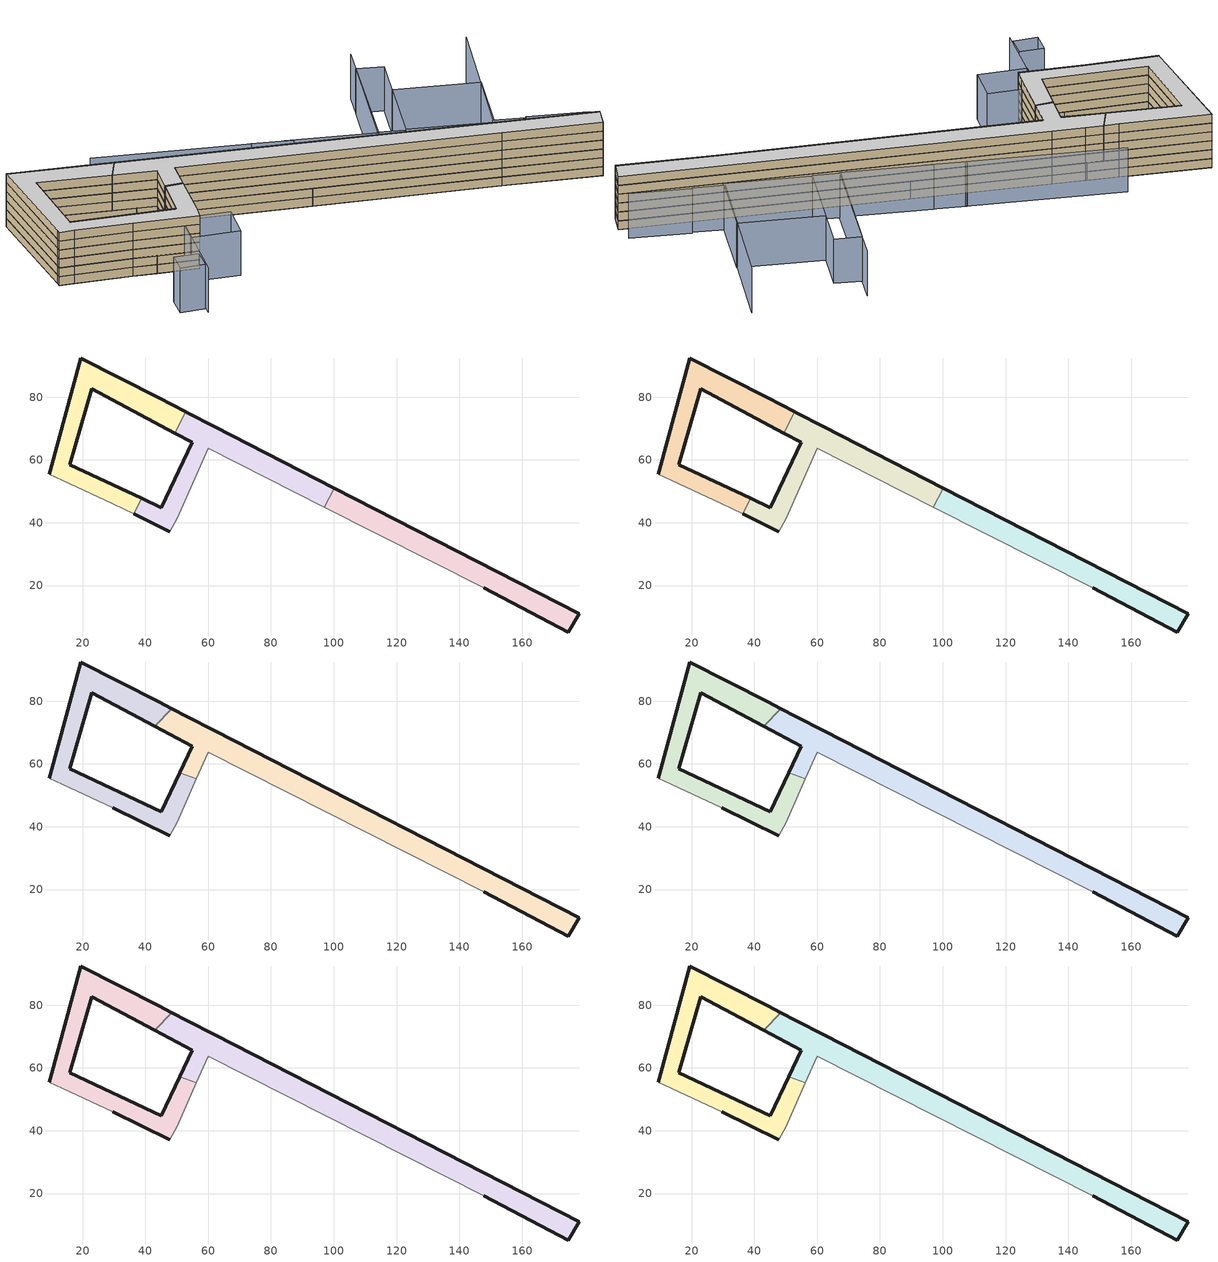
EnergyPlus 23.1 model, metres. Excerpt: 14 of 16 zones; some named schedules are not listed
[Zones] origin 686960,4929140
3b137a58e6341a56_F0_dwelling_0
 floor ground (EU_floor_Construction): 174.68,5.21 178.19,10.96 100.11,51.07 97.01,45.03 147.74,19.35 z0
 wall outside (EU_wall_Construction): 100.11,51.07 178.19,10.96 174.68,5.21 147.74,19.35 z0:3
 wall adiabatic (EU_wall_Construction): 147.74,19.35 97.01,45.03 z0:3
 wall to 3b137a58e6341a56_F0_dwelling_1 (EU_wall_Construction): 97.01,45.03 100.11,51.07 z0:3
3b137a58e6341a56_F0_dwelling_1
 floor ground (EU_floor_Construction): 97.01,45.03 100.11,51.07 62.15,70.56 53.32,75.07 52.89,75.29 49.44,68.56 54.95,65.63 45.1,44.83 38.78,47.78 36.26,42.86 47.81,37.13 50.1,41.49 60,63.75 z0
 wall outside (EU_wall_Construction): 47.81,37.13 36.26,42.86 / 38.78,47.78 45.1,44.83 54.95,65.63 49.44,68.56 / 52.89,75.29 53.32,75.07 62.15,70.56 100.11,51.07 z0:3
 wall adiabatic (EU_wall_Construction): 97.01,45.03 60,63.75 50.1,41.49 47.81,37.13 z0:3
 wall to 3b137a58e6341a56_F0_dwelling_2 (EU_wall_Construction): 36.26,42.86 38.78,47.78 / 49.44,68.56 52.89,75.29 z0:3
3b137a58e6341a56_F0_dwelling_2
 floor ground (EU_floor_Construction): 38.78,47.78 15.91,58.45 22.88,82.64 49.44,68.56 52.89,75.29 44.24,79.77 19.46,92.48 9.71,56.57 9.41,55.42 13.56,53.58 29.66,46.13 36.26,42.86 z0
 wall outside (EU_wall_Construction): 49.44,68.56 22.88,82.64 15.91,58.45 38.78,47.78 / 9.41,55.42 9.71,56.57 19.46,92.48 44.24,79.77 52.89,75.29 z0:3
 wall adiabatic (EU_wall_Construction): 36.26,42.86 29.66,46.13 13.56,53.58 9.41,55.42 z0:3
3b137a58e6341a56_F1_dwelling_0
 floor to 3b137a58e6341a56_F0_dwelling_0 (EU_floor_Construction): 174.68,5.21 178.19,10.96 100.11,51.07 97.01,45.03 147.74,19.35 z3
 wall outside (EU_wall_Construction): 100.11,51.07 178.19,10.96 174.68,5.21 147.74,19.35 z3:6
 wall adiabatic (EU_wall_Construction): 147.74,19.35 97.01,45.03 z3:6
 wall to 3b137a58e6341a56_F1_dwelling_1 (EU_wall_Construction): 97.01,45.03 100.11,51.07 z3:6
3b137a58e6341a56_F1_dwelling_1
 floor to 3b137a58e6341a56_F0_dwelling_1 (EU_floor_Construction): 97.01,45.03 100.11,51.07 62.15,70.56 53.32,75.07 52.89,75.29 49.44,68.56 54.95,65.63 45.1,44.83 38.78,47.78 36.26,42.86 47.81,37.13 50.1,41.49 60,63.75 z3
 wall outside (EU_wall_Construction): 47.81,37.13 36.26,42.86 / 38.78,47.78 45.1,44.83 54.95,65.63 49.44,68.56 / 52.89,75.29 53.32,75.07 62.15,70.56 100.11,51.07 z3:6
 wall adiabatic (EU_wall_Construction): 97.01,45.03 60,63.75 50.1,41.49 47.81,37.13 z3:6
 wall to 3b137a58e6341a56_F1_dwelling_2 (EU_wall_Construction): 36.26,42.86 38.78,47.78 / 49.44,68.56 52.89,75.29 z3:6
3b137a58e6341a56_F1_dwelling_2
 floor to 3b137a58e6341a56_F0_dwelling_2 (EU_floor_Construction): 38.78,47.78 15.91,58.45 22.88,82.64 49.44,68.56 52.89,75.29 44.24,79.77 19.46,92.48 9.71,56.57 9.41,55.42 13.56,53.58 29.66,46.13 36.26,42.86 z3
 wall outside (EU_wall_Construction): 49.44,68.56 22.88,82.64 15.91,58.45 38.78,47.78 / 9.41,55.42 9.71,56.57 19.46,92.48 44.24,79.77 52.89,75.29 z3:6
 wall adiabatic (EU_wall_Construction): 36.26,42.86 29.66,46.13 13.56,53.58 9.41,55.42 z3:6
3b137a58e6341a56_F2_dwelling_0
 floor to 3b137a58e6341a56_F1_dwelling_1 (EU_floor_Construction): 50.1,41.49 56.27,55.36 50.99,57.27 45.1,44.83 38.78,47.78 36.26,42.86 47.81,37.13 z6
 floor to 3b137a58e6341a56_F1_dwelling_2 (EU_floor_Construction): 38.78,47.78 15.91,58.45 22.88,82.64 42.99,71.97 48.39,77.62 44.24,79.77 19.46,92.48 9.71,56.57 9.41,55.42 13.56,53.58 29.66,46.13 36.26,42.86 z6
 wall outside (EU_wall_Construction): 42.99,71.97 22.88,82.64 15.91,58.45 45.1,44.83 50.99,57.27 / 47.81,37.13 29.66,46.13 / 9.41,55.42 9.71,56.57 19.46,92.48 44.24,79.77 48.39,77.62 z6:9
 wall adiabatic (EU_wall_Construction): 56.27,55.36 50.1,41.49 47.81,37.13 / 29.66,46.13 13.56,53.58 9.41,55.42 z6:9
 wall to 3b137a58e6341a56_F2_dwelling_1 (EU_wall_Construction): 48.39,77.62 42.99,71.97 / 50.99,57.27 56.27,55.36 z6:9
3b137a58e6341a56_F2_dwelling_1
 floor outside (EU_floor_Construction): 178.19,10.96 62.15,70.56 100.11,51.07 z6
 floor to 3b137a58e6341a56_F1_dwelling_0 (EU_floor_Construction): 174.68,5.21 178.19,10.96 100.11,51.07 97.01,45.03 147.74,19.35 z6
 floor to 3b137a58e6341a56_F1_dwelling_1 (EU_floor_Construction): 97.01,45.03 100.11,51.07 62.15,70.56 53.32,75.07 52.89,75.29 49.44,68.56 54.95,65.63 50.99,57.27 56.27,55.36 60,63.75 z6
 floor to 3b137a58e6341a56_F1_dwelling_2 (EU_floor_Construction): 49.44,68.56 52.89,75.29 48.39,77.62 42.99,71.97 z6
 wall outside (EU_wall_Construction): 50.99,57.27 54.95,65.63 42.99,71.97 / 48.39,77.62 53.32,75.07 62.15,70.56 178.19,10.96 174.68,5.21 147.74,19.35 z6:9
 wall adiabatic (EU_wall_Construction): 147.74,19.35 60,63.75 56.27,55.36 z6:9
3b137a58e6341a56_F3_dwelling_0
 floor to 3b137a58e6341a56_F2_dwelling_0 (EU_floor_Construction): 50.1,41.49 56.27,55.36 50.99,57.27 45.1,44.83 15.91,58.45 22.88,82.64 42.99,71.97 48.39,77.62 44.24,79.77 19.46,92.48 9.71,56.57 9.41,55.42 13.56,53.58 29.66,46.13 47.81,37.13 z9
 wall outside (EU_wall_Construction): 42.99,71.97 22.88,82.64 15.91,58.45 45.1,44.83 50.99,57.27 / 47.81,37.13 29.66,46.13 / 9.41,55.42 9.71,56.57 19.46,92.48 44.24,79.77 48.39,77.62 z9:12
 wall adiabatic (EU_wall_Construction): 56.27,55.36 50.1,41.49 47.81,37.13 / 29.66,46.13 13.56,53.58 9.41,55.42 z9:12
 wall to 3b137a58e6341a56_F3_dwelling_1 (EU_wall_Construction): 48.39,77.62 42.99,71.97 / 50.99,57.27 56.27,55.36 z9:12
3b137a58e6341a56_F3_dwelling_1
 floor to 3b137a58e6341a56_F2_dwelling_1 (EU_floor_Construction): 174.68,5.21 178.19,10.96 62.15,70.56 53.32,75.07 48.39,77.62 42.99,71.97 54.95,65.63 50.99,57.27 56.27,55.36 60,63.75 147.74,19.35 z9
 wall outside (EU_wall_Construction): 50.99,57.27 54.95,65.63 42.99,71.97 / 48.39,77.62 53.32,75.07 62.15,70.56 178.19,10.96 174.68,5.21 147.74,19.35 z9:12
 wall adiabatic (EU_wall_Construction): 147.74,19.35 60,63.75 56.27,55.36 z9:12
3b137a58e6341a56_F4_dwelling_0
 floor to 3b137a58e6341a56_F3_dwelling_0 (EU_floor_Construction): 50.1,41.49 56.27,55.36 50.99,57.27 45.1,44.83 15.91,58.45 22.88,82.64 42.99,71.97 48.39,77.62 44.24,79.77 19.46,92.48 9.71,56.57 9.41,55.42 13.56,53.58 29.66,46.13 47.81,37.13 z12
 wall outside (EU_wall_Construction): 42.99,71.97 22.88,82.64 15.91,58.45 45.1,44.83 50.99,57.27 / 47.81,37.13 29.66,46.13 / 9.41,55.42 9.71,56.57 19.46,92.48 44.24,79.77 48.39,77.62 z12:15
 wall adiabatic (EU_wall_Construction): 56.27,55.36 50.1,41.49 47.81,37.13 / 29.66,46.13 13.56,53.58 9.41,55.42 z12:15
 wall to 3b137a58e6341a56_F4_dwelling_1 (EU_wall_Construction): 48.39,77.62 42.99,71.97 / 50.99,57.27 56.27,55.36 z12:15
3b137a58e6341a56_F4_dwelling_1
 floor to 3b137a58e6341a56_F3_dwelling_1 (EU_floor_Construction): 174.68,5.21 178.19,10.96 62.15,70.56 53.32,75.07 48.39,77.62 42.99,71.97 54.95,65.63 50.99,57.27 56.27,55.36 60,63.75 147.74,19.35 z12
 wall outside (EU_wall_Construction): 50.99,57.27 54.95,65.63 42.99,71.97 / 48.39,77.62 53.32,75.07 62.15,70.56 178.19,10.96 174.68,5.21 147.74,19.35 z12:15
 wall adiabatic (EU_wall_Construction): 147.74,19.35 60,63.75 56.27,55.36 z12:15
3b137a58e6341a56_F5_dwelling_0
 floor to 3b137a58e6341a56_F4_dwelling_0 (EU_floor_Construction): 50.1,41.49 56.27,55.36 50.99,57.27 45.1,44.83 15.91,58.45 22.88,82.64 42.99,71.97 48.39,77.62 44.24,79.77 19.46,92.48 9.71,56.57 9.41,55.42 13.56,53.58 29.66,46.13 47.81,37.13 z15
 wall outside (EU_wall_Construction): 42.99,71.97 22.88,82.64 15.91,58.45 45.1,44.83 50.99,57.27 / 47.81,37.13 29.66,46.13 / 9.41,55.42 9.71,56.57 19.46,92.48 44.24,79.77 48.39,77.62 z15:18
 wall adiabatic (EU_wall_Construction): 56.27,55.36 50.1,41.49 47.81,37.13 / 29.66,46.13 13.56,53.58 9.41,55.42 z15:18
 wall to 3b137a58e6341a56_F5_dwelling_1 (EU_wall_Construction): 48.39,77.62 42.99,71.97 / 50.99,57.27 56.27,55.36 z15:18
 ceiling to 3b137a58e6341a56_F6_dwelling_0 (EU_floor_Construction): 48.39,77.62 42.99,71.97 22.88,82.64 15.91,58.45 45.1,44.83 50.99,57.27 56.27,55.36 50.1,41.49 47.81,37.13 29.66,46.13 13.56,53.58 9.41,55.42 9.71,56.57 19.46,92.48 44.24,79.77 z18
3b137a58e6341a56_F5_dwelling_1
 floor to 3b137a58e6341a56_F4_dwelling_1 (EU_floor_Construction): 174.68,5.21 178.19,10.96 62.15,70.56 53.32,75.07 48.39,77.62 42.99,71.97 54.95,65.63 50.99,57.27 56.27,55.36 60,63.75 147.74,19.35 z15
 wall outside (EU_wall_Construction): 50.99,57.27 54.95,65.63 42.99,71.97 / 48.39,77.62 53.32,75.07 62.15,70.56 178.19,10.96 174.68,5.21 147.74,19.35 z15:18
 wall adiabatic (EU_wall_Construction): 147.74,19.35 60,63.75 56.27,55.36 z15:18
 ceiling to 3b137a58e6341a56_F6_dwelling_1 (EU_floor_Construction): 147.74,19.35 60,63.75 56.27,55.36 50.99,57.27 54.95,65.63 42.99,71.97 48.39,77.62 53.32,75.07 62.15,70.56 178.19,10.96 174.68,5.21 z18
shading: 9.41,55.42 44.21,40.01 / 44.21,40.01 33.35,15.48 / 49.31,41.87 60,63.75 / 60,63.75 154.78,17.45 / 178.9,16.79 162.63,26.24 / 162.36,25.79 153.77,30.78 / 153.77,30.78 178.85,73.93 / 146.28,87.69 123.04,46.28 / 123.04,46.28 98.52,60.03 / 100.9,58.59 89.8,64.86 / 90.21,64.63 47.89,88.09 / 34.01,17.68 26.88,20.6 / 26.88,20.6 29.41,26.79 / 29.41,26.79 36.54,23.88 / 36.54,23.88 34.01,17.68 / 45.63,43.52 59.55,37.19 / 59.55,37.19 54.68,26.48 / 54.68,26.48 40.76,32.8 / 40.76,32.8 45.63,43.52 / 130.42,42.76 142.33,63.64 / 142.33,63.64 165.45,50.45 / 165.45,50.45 153.54,29.57 / 153.54,29.57 130.42,42.76 / 149.26,75.74 130.24,42.45 / 130.24,42.45 122.84,46.68 / 122.84,46.68 141.86,79.97 / 141.86,79.97 149.26,75.74 z0:15
[Building]
EU S2 Campaign: North Axis=0; Terrain=City; Solar Distribution=FullExterior
[Site:Location]
Bologna: Latitude=44.5; Longitude=11.25; Time Zone=1; Elevation=37
[SizingPeriod:WeatherFileDays]
AnnualSizingPeriod: Begin Month=1; Begin Day of Month=1; End Month=12; End Day of Month=31; Day of Week for Start Day=Monday; Use Weather File Daylight Saving Period=No; Use Weather File Rain and Snow Indicators=No
[MATERIAL]
EU_InternalMass_Material: Roughness=MediumRough; Thickness=0.1; Conductivity=1; Density=1800; Specific Heat=900; Thermal Absorptance=0.9; Solar Absorptance=0.7; Visible Absorptance=0.7
[MATERIAL:NOMASS] Roughness=MediumRough; Thermal Absorptance=0.9; Solar Absorptance=0.7; Visible Absorptance=0.7
Name | Thermal Resistance
EU_wall_NoMass | 0.905828
EU_floor_NoMass | 0.67114
[CONSTRUCTION]
EU_wall_Construction: EU_wall_NoMass
EU_floor_Construction: EU_floor_NoMass
EU_InternalMass_Construction: EU_InternalMass_Material
[ZONE] Type=1; Multiplier=1; Ceiling Height=autocalculate; Floor Area=autocalculate; Part of Total Floor Area=Yes
Name | Volume
3b137a58e6341a56_F0_dwelling_0 | 1734.96
3b137a58e6341a56_F1_dwelling_0 | 1734.95
3b137a58e6341a56_F2_dwelling_0 | 2057.38
3b137a58e6341a56_F3_dwelling_0; 3b137a58e6341a56_F4_dwelling_0; 3b137a58e6341a56_F5_dwelling_0 | 2057.39
3b137a58e6341a56_F0_dwelling_1; 3b137a58e6341a56_F1_dwelling_1 | 1734.99
3b137a58e6341a56_F2_dwelling_1; 3b137a58e6341a56_F3_dwelling_1; 3b137a58e6341a56_F4_dwelling_1; 3b137a58e6341a56_F5_dwelling_1 | 3147.56
3b137a58e6341a56_F0_dwelling_2; 3b137a58e6341a56_F1_dwelling_2 | 1735.01
[INTERNALMASS] Construction=EU_InternalMass_Construction
Name | Zone or ZoneList | Surface Area
3b137a58e6341a56_F0_dwelling_0_EU_InternalMass | 3b137a58e6341a56_F0_dwelling_0 | 578.318
3b137a58e6341a56_F0_dwelling_1_EU_InternalMass | 3b137a58e6341a56_F0_dwelling_1 | 578.329
3b137a58e6341a56_F0_dwelling_2_EU_InternalMass | 3b137a58e6341a56_F0_dwelling_2 | 578.336
3b137a58e6341a56_F1_dwelling_0_EU_InternalMass | 3b137a58e6341a56_F1_dwelling_0 | 578.318
3b137a58e6341a56_F1_dwelling_1_EU_InternalMass | 3b137a58e6341a56_F1_dwelling_1 | 578.329
3b137a58e6341a56_F1_dwelling_2_EU_InternalMass | 3b137a58e6341a56_F1_dwelling_2 | 578.336
3b137a58e6341a56_F2_dwelling_0_EU_InternalMass | 3b137a58e6341a56_F2_dwelling_0 | 685.797
3b137a58e6341a56_F2_dwelling_1_EU_InternalMass | 3b137a58e6341a56_F2_dwelling_1 | 1049.14
3b137a58e6341a56_F3_dwelling_0_EU_InternalMass | 3b137a58e6341a56_F3_dwelling_0 | 685.797
3b137a58e6341a56_F3_dwelling_1_EU_InternalMass | 3b137a58e6341a56_F3_dwelling_1 | 1049.14
3b137a58e6341a56_F4_dwelling_0_EU_InternalMass | 3b137a58e6341a56_F4_dwelling_0 | 685.797
3b137a58e6341a56_F4_dwelling_1_EU_InternalMass | 3b137a58e6341a56_F4_dwelling_1 | 1049.14
3b137a58e6341a56_F5_dwelling_0_EU_InternalMass | 3b137a58e6341a56_F5_dwelling_0 | 685.797
3b137a58e6341a56_F5_dwelling_1_EU_InternalMass | 3b137a58e6341a56_F5_dwelling_1 | 1049.14
[OTHEREQUIPMENT] Fuel Type=Electricity; Design Level Calculation Method=Watts/Area; Power per Zone Floor Area=1; Fraction Latent=0; Fraction Radiant=0; Fraction Lost=0; Carbon Dioxide Generation Rate=0; EndUse Subcategory=EU_Step8_InternalGains
Name | Zone or ZoneList or Space or SpaceList | Schedule
EU_Step8_InternalGain_3b137a58e6341a56_F0_dwelling_0_f000 | 3b137a58e6341a56_F0_dwelling_0 | EU_Step8_GainSchedule_3b137a58e6341a56_F0_dwelling_0_f000
EU_Step8_InternalGain_3b137a58e6341a56_F0_dwelling_1_f000 | 3b137a58e6341a56_F0_dwelling_1 | EU_Step8_GainSchedule_3b137a58e6341a56_F0_dwelling_1_f000
EU_Step8_InternalGain_3b137a58e6341a56_F0_dwelling_2_f000 | 3b137a58e6341a56_F0_dwelling_2 | EU_Step8_GainSchedule_3b137a58e6341a56_F0_dwelling_2_f000
EU_Step8_InternalGain_3b137a58e6341a56_F1_dwelling_0_f000 | 3b137a58e6341a56_F1_dwelling_0 | EU_Step8_GainSchedule_3b137a58e6341a56_F1_dwelling_0_f000
EU_Step8_InternalGain_3b137a58e6341a56_F1_dwelling_1_f000 | 3b137a58e6341a56_F1_dwelling_1 | EU_Step8_GainSchedule_3b137a58e6341a56_F1_dwelling_1_f000
EU_Step8_InternalGain_3b137a58e6341a56_F1_dwelling_2_f000 | 3b137a58e6341a56_F1_dwelling_2 | EU_Step8_GainSchedule_3b137a58e6341a56_F1_dwelling_2_f000
EU_Step8_InternalGain_3b137a58e6341a56_F2_dwelling_0_f000 | 3b137a58e6341a56_F2_dwelling_0 | EU_Step8_GainSchedule_3b137a58e6341a56_F2_dwelling_0_f000
EU_Step8_InternalGain_3b137a58e6341a56_F2_dwelling_1_f000 | 3b137a58e6341a56_F2_dwelling_1 | EU_Step8_GainSchedule_3b137a58e6341a56_F2_dwelling_1_f000
EU_Step8_InternalGain_3b137a58e6341a56_F3_dwelling_0_f000 | 3b137a58e6341a56_F3_dwelling_0 | EU_Step8_GainSchedule_3b137a58e6341a56_F3_dwelling_0_f000
EU_Step8_InternalGain_3b137a58e6341a56_F3_dwelling_1_f000 | 3b137a58e6341a56_F3_dwelling_1 | EU_Step8_GainSchedule_3b137a58e6341a56_F3_dwelling_1_f000
EU_Step8_InternalGain_3b137a58e6341a56_F4_dwelling_0_f000 | 3b137a58e6341a56_F4_dwelling_0 | EU_Step8_GainSchedule_3b137a58e6341a56_F4_dwelling_0_f000
EU_Step8_InternalGain_3b137a58e6341a56_F4_dwelling_1_f000 | 3b137a58e6341a56_F4_dwelling_1 | EU_Step8_GainSchedule_3b137a58e6341a56_F4_dwelling_1_f000
EU_Step8_InternalGain_3b137a58e6341a56_F5_dwelling_0_f000 | 3b137a58e6341a56_F5_dwelling_0 | EU_Step8_GainSchedule_3b137a58e6341a56_F5_dwelling_0_f000
EU_Step8_InternalGain_3b137a58e6341a56_F5_dwelling_1_f000 | 3b137a58e6341a56_F5_dwelling_1 | EU_Step8_GainSchedule_3b137a58e6341a56_F5_dwelling_1_f000
[ZONEVENTILATION:DESIGNFLOWRATE] Schedule=EU_AlwaysOn; Design Flow Rate Calculation Method=AirChanges/Hour; Air Changes per Hour=0.73129; Ventilation Type=Natural; Fan Pressure Rise=0; Fan Total Efficiency=1; Constant Term Coefficient=1; Temperature Term Coefficient=0; Velocity Term Coefficient=0; Velocity Squared Term Coefficient=0; Minimum Indoor Temperature=-100; Maximum Indoor Temperature=100; Delta Temperature=-100; Minimum Outdoor Temperature=-100; Maximum Outdoor Temperature=100; Maximum Wind Speed=40
Name | Zone or ZoneList or Space or SpaceList
EU_ConstantAir_3b137a58e6341a56_F0_dwelling_0 | 3b137a58e6341a56_F0_dwelling_0
EU_ConstantAir_3b137a58e6341a56_F0_dwelling_1 | 3b137a58e6341a56_F0_dwelling_1
EU_ConstantAir_3b137a58e6341a56_F0_dwelling_2 | 3b137a58e6341a56_F0_dwelling_2
EU_ConstantAir_3b137a58e6341a56_F1_dwelling_0 | 3b137a58e6341a56_F1_dwelling_0
EU_ConstantAir_3b137a58e6341a56_F1_dwelling_1 | 3b137a58e6341a56_F1_dwelling_1
EU_ConstantAir_3b137a58e6341a56_F1_dwelling_2 | 3b137a58e6341a56_F1_dwelling_2
EU_ConstantAir_3b137a58e6341a56_F2_dwelling_0 | 3b137a58e6341a56_F2_dwelling_0
EU_ConstantAir_3b137a58e6341a56_F2_dwelling_1 | 3b137a58e6341a56_F2_dwelling_1
EU_ConstantAir_3b137a58e6341a56_F3_dwelling_0 | 3b137a58e6341a56_F3_dwelling_0
EU_ConstantAir_3b137a58e6341a56_F3_dwelling_1 | 3b137a58e6341a56_F3_dwelling_1
EU_ConstantAir_3b137a58e6341a56_F4_dwelling_0 | 3b137a58e6341a56_F4_dwelling_0
EU_ConstantAir_3b137a58e6341a56_F4_dwelling_1 | 3b137a58e6341a56_F4_dwelling_1
EU_ConstantAir_3b137a58e6341a56_F5_dwelling_0 | 3b137a58e6341a56_F5_dwelling_0
EU_ConstantAir_3b137a58e6341a56_F5_dwelling_1 | 3b137a58e6341a56_F5_dwelling_1
[HVACTEMPLATE:THERMOSTAT] Constant Heating Setpoint=20; Constant Cooling Setpoint=50
EU_HeatOnly_3b137a58e6341a56_F0_dwelling_0; EU_HeatOnly_3b137a58e6341a56_F0_dwelling_1; EU_HeatOnly_3b137a58e6341a56_F0_dwelling_2; EU_HeatOnly_3b137a58e6341a56_F1_dwelling_0; EU_HeatOnly_3b137a58e6341a56_F1_dwelling_1; EU_HeatOnly_3b137a58e6341a56_F1_dwelling_2; EU_HeatOnly_3b137a58e6341a56_F2_dwelling_0; EU_HeatOnly_3b137a58e6341a56_F2_dwelling_1; EU_HeatOnly_3b137a58e6341a56_F3_dwelling_0; EU_HeatOnly_3b137a58e6341a56_F3_dwelling_1; EU_HeatOnly_3b137a58e6341a56_F4_dwelling_0; EU_HeatOnly_3b137a58e6341a56_F4_dwelling_1; EU_HeatOnly_3b137a58e6341a56_F5_dwelling_0; EU_HeatOnly_3b137a58e6341a56_F5_dwelling_1; EU_HeatOnly_3b137a58e6341a56_F6_dwelling_0
